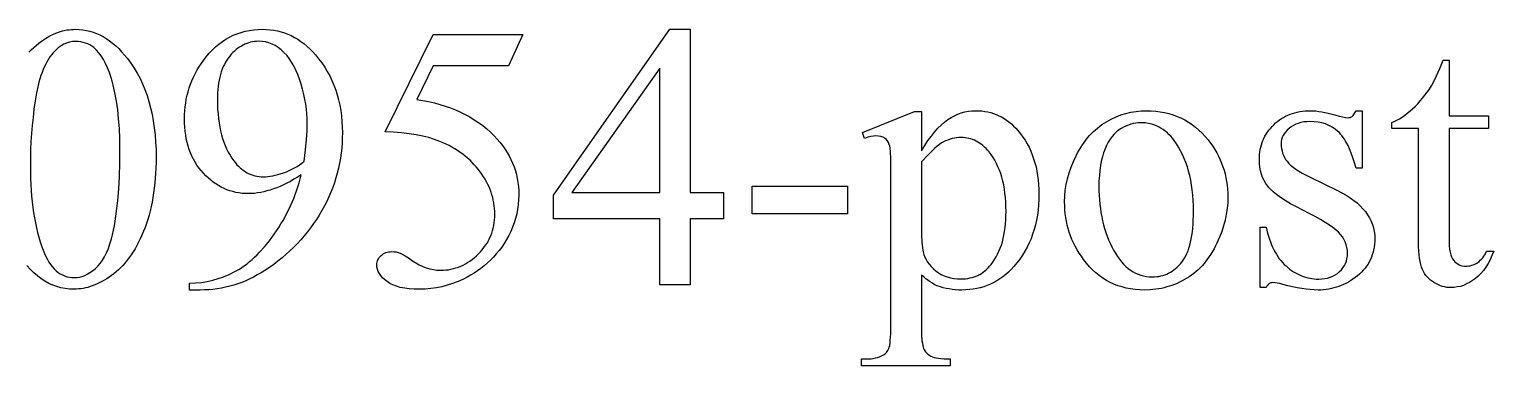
# Model space of a CAD drawing. Extents: x 9 to 960, y -397 to 558.
# Drawn here: x 549.7 to 666.7, y -397.3 to -370.4 of the extents above; entities that cross this region are included whole.
import ezdxf

# ---------------------------------------------------------------- set-up
doc = ezdxf.new("R2010")
doc.units = 0
doc.header["$MEASUREMENT"] = 0
doc.layers.add('TEXT', color=18, linetype='CONTINUOUS')

msp = doc.modelspace()

# ---------------------------------------------------------------- linework, layer by layer
at = {"layer": 'TEXT'}
msp.add_lwpolyline([(549.68, -372.25), (549.87, -372.06), (550.07, -371.87), (550.27, -371.7), (550.47, -371.53), (550.69, -371.37), (551.02, -371.15), (551.36, -370.95), (551.69, -370.79), (552.04, -370.65), (552.38, -370.55), (552.73, -370.47), (552.9, -370.45), (553.08, -370.43), (553.25, -370.42), (553.43, -370.41), (553.71, -370.42), (554, -370.45), (554.28, -370.5), (554.55, -370.56), (554.82, -370.64), (555.09, -370.74), (555.35, -370.86), (555.61, -371), (555.87, -371.16), (556.12, -371.33), (556.37, -371.52), (556.62, -371.73), (556.86, -371.96), (557.09, -372.21), (557.33, -372.48), (557.56, -372.76), (557.84, -373.13), (558.09, -373.52), (558.34, -373.92), (558.56, -374.34), (558.76, -374.78), (558.95, -375.23), (559.12, -375.7), (559.27, -376.18), (559.41, -376.68), (559.52, -377.2), (559.62, -377.73), (559.7, -378.28), (559.76, -378.84), (559.81, -379.43), (559.84, -380.02), (559.85, -380.64), (559.84, -381.07), (559.83, -381.49), (559.81, -381.9), (559.78, -382.31), (559.75, -382.71), (559.7, -383.1), (559.65, -383.48), (559.59, -383.85), (559.53, -384.22), (559.45, -384.58), (559.37, -384.93), (559.28, -385.27), (559.18, -385.6), (559.08, -385.93), (558.96, -386.24), (558.84, -386.55), (558.71, -386.85), (558.58, -387.14), (558.45, -387.42), (558.31, -387.68), (558.16, -387.94), (558.01, -388.19), (557.86, -388.42), (557.7, -388.65), (557.54, -388.87), (557.37, -389.07), (557.2, -389.27), (557.03, -389.45), (556.85, -389.62), (556.66, -389.79), (556.48, -389.94), (556.28, -390.08), (555.9, -390.34), (555.51, -390.56), (555.13, -390.75), (554.94, -390.83), (554.75, -390.91), (554.57, -390.97), (554.38, -391.03), (554.2, -391.07), (554.01, -391.11), (553.83, -391.14), (553.64, -391.16), (553.46, -391.18), (553.28, -391.18), (552.93, -391.17), (552.58, -391.13), (552.24, -391.06), (551.91, -390.97), (551.59, -390.85), (551.27, -390.71), (550.96, -390.54), (550.66, -390.34), (550.37, -390.11), (550.08, -389.86), (549.8, -389.59), (549.53, -389.28)], dxfattribs=at)
for points in [[(562.51, -391.24), (562.51, -390.69), (562.99, -390.67), (563.46, -390.63), (563.92, -390.56), (564.37, -390.46), (564.81, -390.33), (565.24, -390.18), (565.67, -390.01), (566.08, -389.8), (566.29, -389.69), (566.5, -389.57), (566.7, -389.43), (566.9, -389.29), (567.11, -389.14), (567.31, -388.97), (567.51, -388.8), (567.71, -388.62), (567.91, -388.42), (568.11, -388.22), (568.5, -387.78), (568.89, -387.3), (569.28, -386.79), (569.47, -386.52), (569.65, -386.24), (569.82, -385.96), (569.99, -385.68), (570.15, -385.4), (570.3, -385.11), (570.45, -384.82), (570.58, -384.53), (570.71, -384.23), (570.84, -383.93), (570.95, -383.62), (571.06, -383.32), (571.16, -383), (571.26, -382.69), (571.34, -382.37), (571.42, -382.05), (571.14, -382.23), (570.85, -382.4), (570.57, -382.56), (570.29, -382.7), (570.02, -382.84), (569.75, -382.96), (569.48, -383.07), (569.22, -383.17), (568.96, -383.26), (568.7, -383.33), (568.45, -383.4), (568.2, -383.45), (567.95, -383.49), (567.71, -383.52), (567.47, -383.54), (567.23, -383.54), (566.97, -383.54), (566.72, -383.52), (566.46, -383.48), (566.22, -383.44), (565.98, -383.38), (565.74, -383.31), (565.5, -383.23), (565.28, -383.13), (565.05, -383.03), (564.83, -382.9), (564.62, -382.77), (564.41, -382.62), (564.21, -382.47), (564.01, -382.29), (563.81, -382.11), (563.62, -381.91), (563.44, -381.7), (563.27, -381.49), (563.11, -381.26), (562.96, -381.03), (562.83, -380.79), (562.7, -380.54), (562.59, -380.28), (562.49, -380.01), (562.4, -379.74), (562.33, -379.46), (562.26, -379.17), (562.21, -378.87), (562.17, -378.56), (562.14, -378.24), (562.12, -377.92), (562.12, -377.58), (562.12, -377.26), (562.14, -376.94), (562.17, -376.62), (562.21, -376.31), (562.26, -376), (562.33, -375.69), (562.4, -375.4), (562.49, -375.1), (562.59, -374.81), (562.7, -374.53), (562.83, -374.24), (562.96, -373.97), (563.11, -373.7), (563.27, -373.43), (563.44, -373.17), (563.62, -372.91), (563.85, -372.61), (564.09, -372.32), (564.34, -372.06), (564.6, -371.82), (564.86, -371.59), (565.14, -371.39), (565.42, -371.2), (565.71, -371.04), (566.01, -370.89), (566.32, -370.77), (566.64, -370.66), (566.96, -370.57), (567.3, -370.5), (567.64, -370.45), (567.99, -370.42), (568.36, -370.41), (568.66, -370.42), (568.96, -370.45), (569.25, -370.49), (569.54, -370.54), (569.83, -370.61), (570.1, -370.7), (570.38, -370.8), (570.64, -370.92), (570.9, -371.06), (571.16, -371.21), (571.41, -371.38), (571.65, -371.56), (571.89, -371.76), (572.12, -371.97), (572.35, -372.2), (572.57, -372.45), (572.83, -372.77), (573.08, -373.1), (573.31, -373.44), (573.52, -373.78), (573.71, -374.14), (573.89, -374.51), (574.05, -374.88), (574.19, -375.27), (574.31, -375.66), (574.42, -376.06), (574.52, -376.48), (574.59, -376.9), (574.65, -377.33), (574.69, -377.77), (574.72, -378.22), (574.73, -378.67), (574.72, -379.09), (574.7, -379.5), (574.67, -379.91), (574.62, -380.31), (574.57, -380.71), (574.5, -381.11), (574.41, -381.5), (574.32, -381.9), (574.21, -382.28), (574.09, -382.67), (573.95, -383.04), (573.81, -383.42), (573.65, -383.79), (573.47, -384.16), (573.29, -384.53), (573.09, -384.89), (572.88, -385.25), (572.66, -385.6), (572.43, -385.94), (572.19, -386.27), (571.94, -386.6), (571.68, -386.92), (571.41, -387.23), (571.13, -387.53), (570.84, -387.82), (570.54, -388.11), (570.23, -388.39), (569.91, -388.66), (569.58, -388.93), (569.24, -389.19), (568.89, -389.44), (568.53, -389.68), (568.23, -389.87), (567.93, -390.04), (567.63, -390.21), (567.32, -390.36), (567.01, -390.5), (566.69, -390.63), (566.37, -390.75), (566.05, -390.85), (565.73, -390.94), (565.4, -391.02), (565.07, -391.09), (564.73, -391.14), (564.39, -391.19), (564.05, -391.22), (563.7, -391.23), (563.36, -391.24)], [(605.18, -383.45), (605.18, -385.55), (602.5, -385.55), (602.5, -390.83), (600.07, -390.83), (600.07, -385.55), (591.6, -385.55), (591.6, -383.66), (600.88, -370.41), (602.5, -370.41), (602.5, -383.45)], [(549.8, -381.31), (549.8, -381.82), (549.82, -382.32), (549.84, -382.81), (549.86, -383.28), (549.9, -383.75), (549.94, -384.2), (550, -384.64), (550.06, -385.06), (550.12, -385.48), (550.2, -385.88), (550.28, -386.27), (550.37, -386.65), (550.47, -387.02), (550.58, -387.38), (550.7, -387.72), (550.82, -388.05), (550.93, -388.32), (551.04, -388.57), (551.16, -388.8), (551.29, -389.02), (551.42, -389.21), (551.57, -389.39), (551.71, -389.56), (551.87, -389.7), (552.03, -389.83), (552.19, -389.94), (552.36, -390.04), (552.54, -390.11), (552.73, -390.18), (552.92, -390.22), (553.12, -390.24), (553.33, -390.25), (553.53, -390.24), (553.73, -390.21), (553.93, -390.15), (554.14, -390.07), (554.34, -389.97), (554.55, -389.85), (554.76, -389.7), (554.98, -389.54), (555.08, -389.44), (555.19, -389.34), (555.38, -389.12), (555.56, -388.86), (555.73, -388.58), (555.89, -388.27), (556.03, -387.92), (556.16, -387.55), (556.28, -387.14), (556.36, -386.82), (556.43, -386.47), (556.51, -386.12), (556.57, -385.74), (556.63, -385.35), (556.69, -384.95), (556.78, -384.08), (556.86, -383.16), (556.91, -382.17), (556.94, -381.11), (556.95, -379.99), (556.94, -379.15), (556.91, -378.35), (556.85, -377.58), (556.78, -376.85), (556.68, -376.15), (556.56, -375.49), (556.41, -374.87), (556.33, -374.57), (556.25, -374.28), (556.11, -373.87), (555.96, -373.49), (555.8, -373.15), (555.64, -372.83), (555.46, -372.54), (555.28, -372.29), (555.08, -372.07), (554.87, -371.87), (554.72, -371.76), (554.56, -371.66), (554.39, -371.58), (554.21, -371.51), (554.02, -371.46), (553.83, -371.42), (553.62, -371.4), (553.41, -371.39), (553.17, -371.4), (552.93, -371.44), (552.69, -371.51), (552.47, -371.61), (552.25, -371.74), (552.03, -371.89), (551.83, -372.08), (551.63, -372.29), (551.5, -372.45), (551.37, -372.62), (551.26, -372.8), (551.14, -372.99), (551.03, -373.19), (550.93, -373.4), (550.83, -373.63), (550.74, -373.86), (550.65, -374.11), (550.57, -374.37), (550.49, -374.63), (550.42, -374.91), (550.29, -375.5), (550.18, -376.14), (550.09, -376.79), (550.02, -377.45), (549.95, -378.1), (549.9, -378.74), (549.85, -379.39), (549.82, -380.03), (549.81, -380.68)], [(571.66, -380.96), (571.78, -380.05), (571.86, -379.23), (571.91, -378.52), (571.92, -378.19), (571.92, -377.89), (571.92, -377.53), (571.89, -377.16), (571.86, -376.79), (571.8, -376.4), (571.73, -376.01), (571.65, -375.62), (571.55, -375.21), (571.44, -374.8), (571.31, -374.4), (571.17, -374.02), (571.02, -373.67), (570.85, -373.34), (570.67, -373.03), (570.48, -372.75), (570.28, -372.49), (570.06, -372.26), (569.83, -372.05), (569.6, -371.87), (569.36, -371.72), (569.11, -371.59), (568.85, -371.5), (568.58, -371.43), (568.31, -371.39), (568.03, -371.37), (567.87, -371.38), (567.71, -371.39), (567.55, -371.41), (567.39, -371.45), (567.24, -371.49), (567.09, -371.54), (566.94, -371.6), (566.8, -371.67), (566.66, -371.75), (566.52, -371.83), (566.38, -371.93), (566.24, -372.04), (566.11, -372.15), (565.98, -372.28), (565.85, -372.41), (565.73, -372.55), (565.61, -372.71), (565.5, -372.87), (565.39, -373.04), (565.3, -373.22), (565.21, -373.4), (565.13, -373.6), (565.05, -373.81), (564.99, -374.02), (564.93, -374.24), (564.88, -374.48), (564.84, -374.72), (564.8, -374.97), (564.78, -375.23), (564.76, -375.5), (564.75, -375.78), (564.74, -376.06), (564.75, -376.45), (564.76, -376.82), (564.79, -377.18), (564.82, -377.53), (564.87, -377.88), (564.93, -378.21), (564.99, -378.53), (565.07, -378.84), (565.16, -379.14), (565.25, -379.42), (565.36, -379.7), (565.48, -379.97), (565.61, -380.22), (565.75, -380.47), (565.9, -380.71), (566.05, -380.93), (566.18, -381.08), (566.3, -381.23), (566.43, -381.36), (566.56, -381.49), (566.7, -381.6), (566.84, -381.7), (566.98, -381.8), (567.12, -381.88), (567.27, -381.96), (567.43, -382.02), (567.58, -382.08), (567.74, -382.12), (567.9, -382.15), (568.07, -382.18), (568.24, -382.19), (568.41, -382.2), (568.59, -382.19), (568.77, -382.18), (568.96, -382.15), (569.16, -382.12), (569.36, -382.07), (569.57, -382.02), (570.02, -381.87), (570.25, -381.79), (570.47, -381.7), (570.69, -381.59), (570.9, -381.48), (571.1, -381.37), (571.29, -381.24), (571.48, -381.1)], [(589.14, -370.83), (587.99, -373.33), (581.97, -373.33), (580.66, -376.02), (581.14, -376.1), (581.61, -376.19), (582.07, -376.3), (582.51, -376.42), (582.94, -376.55), (583.36, -376.7), (583.77, -376.86), (584.16, -377.03), (584.54, -377.22), (584.91, -377.42), (585.26, -377.64), (585.61, -377.87), (585.94, -378.11), (586.25, -378.37), (586.56, -378.64), (586.85, -378.92), (587.09, -379.18), (587.31, -379.44), (587.52, -379.7), (587.71, -379.97), (587.89, -380.25), (588.05, -380.53), (588.19, -380.82), (588.32, -381.11), (588.44, -381.41), (588.54, -381.71), (588.62, -382.02), (588.69, -382.33), (588.74, -382.65), (588.78, -382.98), (588.81, -383.31), (588.81, -383.64), (588.8, -384.04), (588.77, -384.42), (588.72, -384.8), (588.65, -385.16), (588.56, -385.53), (588.45, -385.88), (588.32, -386.23), (588.17, -386.57), (588.01, -386.89), (587.83, -387.21), (587.64, -387.52), (587.45, -387.81), (587.24, -388.09), (587.02, -388.35), (586.79, -388.61), (586.56, -388.85), (586.31, -389.08), (586.06, -389.3), (585.79, -389.51), (585.53, -389.7), (585.25, -389.89), (584.97, -390.06), (584.68, -390.22), (584.39, -390.37), (583.96, -390.56), (583.53, -390.73), (583.1, -390.86), (582.67, -390.98), (582.23, -391.07), (581.79, -391.13), (581.35, -391.17), (580.91, -391.18), (580.47, -391.17), (580.07, -391.14), (579.7, -391.1), (579.35, -391.03), (579.04, -390.94), (578.76, -390.84), (578.63, -390.78), (578.51, -390.71), (578.4, -390.64), (578.29, -390.57), (578.1, -390.41), (577.93, -390.26), (577.79, -390.09), (577.68, -389.93), (577.59, -389.76), (577.52, -389.58), (577.48, -389.4), (577.47, -389.22), (577.48, -389.12), (577.49, -389.02), (577.52, -388.92), (577.56, -388.83), (577.6, -388.74), (577.66, -388.65), (577.73, -388.57), (577.81, -388.49), (577.9, -388.42), (577.99, -388.35), (578.09, -388.3), (578.19, -388.25), (578.3, -388.22), (578.42, -388.19), (578.54, -388.18), (578.67, -388.17), (578.85, -388.18), (579.02, -388.2), (579.19, -388.24), (579.34, -388.29), (579.51, -388.37), (579.73, -388.5), (580, -388.68), (580.32, -388.9), (580.59, -389.08), (580.87, -389.23), (581.15, -389.36), (581.43, -389.47), (581.71, -389.55), (581.99, -389.61), (582.28, -389.65), (582.56, -389.66), (582.77, -389.66), (582.98, -389.64), (583.19, -389.62), (583.4, -389.58), (583.6, -389.53), (583.79, -389.48), (583.99, -389.41), (584.18, -389.34), (584.37, -389.25), (584.55, -389.15), (584.73, -389.05), (584.91, -388.93), (585.09, -388.8), (585.26, -388.66), (585.43, -388.52), (585.59, -388.36), (585.75, -388.19), (585.9, -388.02), (586.03, -387.85), (586.16, -387.67), (586.28, -387.49), (586.39, -387.3), (586.48, -387.11), (586.57, -386.91), (586.65, -386.71), (586.71, -386.5), (586.77, -386.29), (586.81, -386.08), (586.85, -385.86), (586.87, -385.64), (586.89, -385.41), (586.9, -385.18), (586.89, -384.95), (586.88, -384.73), (586.85, -384.51), (586.82, -384.29), (586.78, -384.07), (586.73, -383.85), (586.67, -383.64), (586.6, -383.43), (586.53, -383.21), (586.44, -383.01), (586.34, -382.8), (586.24, -382.59), (586.13, -382.39), (586, -382.19), (585.87, -381.99), (585.73, -381.79), (585.58, -381.6), (585.42, -381.41), (585.26, -381.23), (585.09, -381.05), (584.92, -380.88), (584.73, -380.72), (584.54, -380.56), (584.34, -380.4), (584.14, -380.25), (583.93, -380.11), (583.71, -379.97), (583.48, -379.84), (583.25, -379.71), (583.01, -379.59), (582.77, -379.48), (582.51, -379.37), (582.09, -379.21), (581.64, -379.07), (581.15, -378.95), (580.62, -378.84), (580.05, -378.76), (579.45, -378.69), (578.81, -378.64), (578.13, -378.6), (581.97, -370.83)], [(663.12, -372.88), (663.12, -377.32), (666.28, -377.32), (666.28, -378.35), (663.12, -378.35), (663.12, -387.11), (663.13, -387.43), (663.14, -387.71), (663.17, -387.97), (663.21, -388.21), (663.27, -388.42), (663.33, -388.6), (663.41, -388.75), (663.5, -388.88), (663.59, -388.99), (663.7, -389.08), (663.81, -389.16), (663.93, -389.22), (664.05, -389.27), (664.18, -389.31), (664.32, -389.33), (664.46, -389.34), (664.58, -389.33), (664.7, -389.32), (664.82, -389.3), (664.94, -389.26), (665.06, -389.22), (665.18, -389.17), (665.29, -389.11), (665.41, -389.04), (665.52, -388.96), (665.62, -388.87), (665.72, -388.77), (665.81, -388.66), (665.9, -388.55), (665.98, -388.42), (666.05, -388.29), (666.11, -388.14), (666.69, -388.14), (666.55, -388.49), (666.4, -388.82), (666.24, -389.13), (666.07, -389.41), (665.88, -389.67), (665.67, -389.91), (665.46, -390.13), (665.23, -390.32), (664.99, -390.49), (664.75, -390.64), (664.51, -390.76), (664.27, -390.87), (664.03, -390.95), (663.78, -391), (663.53, -391.04), (663.28, -391.05), (663.11, -391.04), (662.94, -391.03), (662.78, -391), (662.61, -390.95), (662.45, -390.9), (662.28, -390.84), (662.12, -390.76), (661.95, -390.67), (661.8, -390.57), (661.65, -390.46), (661.52, -390.34), (661.39, -390.22), (661.28, -390.08), (661.17, -389.93), (661.08, -389.77), (661, -389.6), (660.92, -389.41), (660.86, -389.2), (660.81, -388.96), (660.76, -388.71), (660.73, -388.42), (660.71, -388.12), (660.69, -387.79), (660.69, -387.44), (660.69, -378.35), (658.55, -378.35), (658.55, -377.86), (658.75, -377.77), (658.96, -377.67), (659.16, -377.56), (659.37, -377.43), (659.58, -377.28), (659.78, -377.12), (660, -376.95), (660.21, -376.76), (660.42, -376.57), (660.62, -376.36), (660.82, -376.14), (661.01, -375.92), (661.19, -375.68), (661.37, -375.44), (661.55, -375.19), (661.72, -374.93), (661.9, -374.59), (662.12, -374.14), (662.38, -373.56), (662.66, -372.88)], [(600.07, -383.45), (600.07, -373.53), (593.05, -383.45)], [(616.26, -378.66), (620.42, -376.98), (620.98, -376.98), (620.98, -380.13), (621.24, -379.7), (621.5, -379.31), (621.77, -378.95), (622.03, -378.62), (622.29, -378.32), (622.56, -378.06), (622.82, -377.83), (623.08, -377.63), (623.35, -377.47), (623.62, -377.32), (623.89, -377.2), (624.16, -377.1), (624.44, -377.02), (624.73, -376.96), (625.01, -376.93), (625.3, -376.92), (625.55, -376.93), (625.8, -376.94), (626.04, -376.98), (626.28, -377.02), (626.51, -377.07), (626.73, -377.14), (626.95, -377.22), (627.17, -377.32), (627.38, -377.42), (627.58, -377.54), (627.78, -377.67), (627.97, -377.82), (628.16, -377.97), (628.34, -378.14), (628.52, -378.32), (628.69, -378.51), (628.9, -378.76), (629.09, -379.02), (629.26, -379.28), (629.42, -379.56), (629.57, -379.84), (629.71, -380.14), (629.83, -380.44), (629.94, -380.75), (630.04, -381.08), (630.13, -381.41), (630.2, -381.75), (630.26, -382.1), (630.3, -382.45), (630.34, -382.82), (630.35, -383.2), (630.36, -383.59), (630.35, -384.02), (630.33, -384.44), (630.29, -384.85), (630.24, -385.26), (630.17, -385.65), (630.08, -386.04), (629.98, -386.41), (629.86, -386.78), (629.73, -387.14), (629.58, -387.48), (629.41, -387.82), (629.23, -388.15), (629.04, -388.47), (628.83, -388.78), (628.6, -389.08), (628.36, -389.37), (628.15, -389.59), (627.93, -389.81), (627.71, -390), (627.48, -390.19), (627.24, -390.36), (627, -390.51), (626.75, -390.65), (626.49, -390.77), (626.23, -390.88), (625.96, -390.98), (625.68, -391.06), (625.4, -391.12), (625.11, -391.17), (624.81, -391.21), (624.51, -391.23), (624.2, -391.24), (623.93, -391.24), (623.67, -391.22), (623.42, -391.2), (623.18, -391.16), (622.95, -391.12), (622.72, -391.07), (622.51, -391), (622.31, -390.93), (622.16, -390.87), (622, -390.79), (621.85, -390.7), (621.68, -390.6), (621.51, -390.48), (621.34, -390.35), (621.16, -390.2), (620.98, -390.05), (620.98, -394.16), (620.99, -394.79), (621.02, -395.29), (621.05, -395.5), (621.08, -395.67), (621.11, -395.81), (621.15, -395.92), (621.2, -396.02), (621.25, -396.1), (621.31, -396.18), (621.38, -396.26), (621.46, -396.33), (621.55, -396.4), (621.64, -396.46), (621.74, -396.52), (621.86, -396.57), (621.99, -396.62), (622.15, -396.66), (622.33, -396.69), (622.53, -396.71), (622.76, -396.73), (623.27, -396.74), (623.27, -397.29), (616.19, -397.29), (616.19, -396.74), (616.56, -396.74), (616.76, -396.74), (616.95, -396.73), (617.13, -396.71), (617.31, -396.67), (617.48, -396.63), (617.64, -396.57), (617.79, -396.51), (617.94, -396.43), (618.07, -396.34), (618.19, -396.22), (618.29, -396.08), (618.38, -395.91), (618.41, -395.8), (618.45, -395.66), (618.47, -395.48), (618.49, -395.27), (618.52, -394.74), (618.53, -394.07), (618.53, -381.3), (618.53, -380.7), (618.5, -380.23), (618.47, -379.87), (618.44, -379.74), (618.41, -379.63), (618.35, -379.47), (618.26, -379.32), (618.16, -379.2), (618.04, -379.1), (617.97, -379.06), (617.9, -379.02), (617.73, -378.97), (617.55, -378.94), (617.34, -378.92), (617.15, -378.94), (616.94, -378.98), (616.7, -379.04), (616.44, -379.13)], [(638.95, -376.92), (639.32, -376.93), (639.69, -376.96), (640.05, -377), (640.4, -377.06), (640.74, -377.15), (641.08, -377.25), (641.4, -377.37), (641.71, -377.5), (642.01, -377.66), (642.31, -377.83), (642.59, -378.02), (642.87, -378.23), (643.13, -378.46), (643.39, -378.7), (643.63, -378.97), (643.87, -379.25), (644.06, -379.5), (644.24, -379.76), (644.41, -380.02), (644.56, -380.28), (644.7, -380.55), (644.83, -380.83), (644.95, -381.1), (645.06, -381.39), (645.15, -381.68), (645.23, -381.97), (645.3, -382.27), (645.35, -382.57), (645.39, -382.87), (645.43, -383.19), (645.44, -383.5), (645.45, -383.82), (645.44, -384.28), (645.4, -384.73), (645.33, -385.19), (645.23, -385.65), (645.11, -386.11), (644.96, -386.57), (644.78, -387.03), (644.58, -387.49), (644.47, -387.72), (644.35, -387.94), (644.23, -388.16), (644.1, -388.37), (643.97, -388.57), (643.83, -388.76), (643.69, -388.95), (643.55, -389.12), (643.39, -389.3), (643.24, -389.46), (643.07, -389.62), (642.91, -389.77), (642.73, -389.91), (642.55, -390.05), (642.37, -390.18), (642.18, -390.3), (641.99, -390.41), (641.8, -390.52), (641.6, -390.62), (641.4, -390.71), (641.19, -390.79), (640.99, -390.87), (640.78, -390.94), (640.57, -391), (640.36, -391.06), (640.14, -391.11), (639.92, -391.15), (639.7, -391.18), (639.47, -391.21), (639.25, -391.23), (638.78, -391.24), (638.41, -391.23), (638.04, -391.2), (637.68, -391.15), (637.33, -391.09), (637, -391), (636.67, -390.9), (636.35, -390.77), (636.04, -390.63), (635.75, -390.47), (635.46, -390.29), (635.18, -390.09), (634.91, -389.87), (634.65, -389.63), (634.4, -389.38), (634.16, -389.1), (633.93, -388.81), (633.75, -388.55), (633.57, -388.29), (633.41, -388.02), (633.27, -387.75), (633.13, -387.48), (633, -387.2), (632.89, -386.92), (632.79, -386.63), (632.7, -386.34), (632.63, -386.05), (632.56, -385.75), (632.51, -385.45), (632.46, -385.14), (632.44, -384.84), (632.42, -384.52), (632.41, -384.21), (632.43, -383.74), (632.47, -383.28), (632.54, -382.81), (632.64, -382.35), (632.77, -381.89), (632.93, -381.43), (633.12, -380.97), (633.33, -380.51), (633.45, -380.28), (633.57, -380.07), (633.7, -379.86), (633.83, -379.65), (633.97, -379.46), (634.11, -379.27), (634.25, -379.09), (634.4, -378.91), (634.55, -378.75), (634.71, -378.59), (634.88, -378.44), (635.04, -378.3), (635.22, -378.16), (635.39, -378.03), (635.57, -377.91), (635.76, -377.8), (636.14, -377.59), (636.52, -377.41), (636.91, -377.26), (637.31, -377.14), (637.71, -377.04), (638.12, -376.97), (638.53, -376.93)], [(656.17, -376.92), (656.17, -381.52), (655.69, -381.52), (655.54, -381), (655.39, -380.52), (655.22, -380.09), (655.05, -379.7), (654.86, -379.35), (654.77, -379.19), (654.67, -379.05), (654.57, -378.91), (654.46, -378.79), (654.36, -378.67), (654.25, -378.57), (654.02, -378.39), (653.78, -378.23), (653.52, -378.09), (653.25, -377.98), (652.96, -377.9), (652.66, -377.84), (652.35, -377.8), (652.01, -377.79), (651.76, -377.8), (651.52, -377.82), (651.29, -377.87), (651.08, -377.93), (650.88, -378), (650.69, -378.1), (650.51, -378.21), (650.35, -378.33), (650.2, -378.47), (650.07, -378.62), (649.96, -378.76), (649.87, -378.91), (649.8, -379.06), (649.75, -379.22), (649.72, -379.38), (649.71, -379.54), (649.72, -379.75), (649.74, -379.94), (649.78, -380.13), (649.83, -380.31), (649.9, -380.48), (649.98, -380.65), (650.07, -380.81), (650.18, -380.96), (650.31, -381.11), (650.47, -381.27), (650.66, -381.42), (650.88, -381.58), (651.12, -381.75), (651.4, -381.91), (651.71, -382.08), (652.04, -382.24), (654.2, -383.29), (654.56, -383.48), (654.9, -383.67), (655.21, -383.87), (655.51, -384.08), (655.78, -384.29), (656.02, -384.52), (656.24, -384.75), (656.44, -384.98), (656.62, -385.23), (656.77, -385.48), (656.9, -385.74), (657, -386), (657.09, -386.28), (657.14, -386.56), (657.18, -386.85), (657.19, -387.14), (657.18, -387.37), (657.17, -387.59), (657.14, -387.81), (657.1, -388.02), (657.05, -388.22), (656.99, -388.42), (656.92, -388.62), (656.84, -388.81), (656.75, -388.99), (656.65, -389.17), (656.53, -389.34), (656.41, -389.5), (656.27, -389.66), (656.12, -389.82), (655.97, -389.97), (655.8, -390.11), (655.62, -390.25), (655.44, -390.38), (655.26, -390.5), (655.08, -390.61), (654.89, -390.71), (654.7, -390.8), (654.51, -390.88), (654.32, -390.96), (654.12, -391.02), (653.92, -391.08), (653.72, -391.13), (653.52, -391.17), (653.31, -391.2), (653.1, -391.22), (652.89, -391.24), (652.68, -391.24), (652.36, -391.23), (652.04, -391.21), (651.7, -391.18), (651.35, -391.13), (650.99, -391.07), (650.62, -390.99), (650.24, -390.9), (649.85, -390.8), (649.61, -390.73), (649.4, -390.69), (649.21, -390.66), (649.05, -390.65), (648.97, -390.66), (648.89, -390.67), (648.81, -390.7), (648.75, -390.75), (648.68, -390.8), (648.62, -390.87), (648.57, -390.94), (648.52, -391.03), (648.03, -391.03), (648.03, -386.21), (648.52, -386.21), (648.57, -386.47), (648.63, -386.71), (648.7, -386.95), (648.77, -387.18), (648.85, -387.4), (648.93, -387.62), (649.02, -387.82), (649.12, -388.02), (649.22, -388.21), (649.33, -388.39), (649.44, -388.57), (649.56, -388.74), (649.69, -388.89), (649.82, -389.05), (649.95, -389.19), (650.1, -389.32), (650.24, -389.45), (650.39, -389.57), (650.54, -389.68), (650.7, -389.78), (650.85, -389.88), (651.01, -389.96), (651.17, -390.04), (651.33, -390.11), (651.5, -390.17), (651.66, -390.22), (651.83, -390.27), (652, -390.3), (652.17, -390.33), (652.35, -390.35), (652.53, -390.37), (652.71, -390.37), (652.96, -390.36), (653.19, -390.33), (653.42, -390.29), (653.63, -390.22), (653.83, -390.14), (654.02, -390.03), (654.2, -389.91), (654.37, -389.77), (654.52, -389.62), (654.65, -389.46), (654.76, -389.29), (654.85, -389.11), (654.92, -388.93), (654.97, -388.74), (655, -388.54), (655.01, -388.33), (655, -388.09), (654.96, -387.85), (654.91, -387.62), (654.83, -387.4), (654.73, -387.19), (654.6, -386.99), (654.46, -386.8), (654.29, -386.62), (654.09, -386.44), (653.85, -386.25), (653.56, -386.05), (653.22, -385.84), (652.84, -385.61), (652.42, -385.38), (651.95, -385.13), (651.44, -384.87), (650.93, -384.61), (650.46, -384.35), (650.04, -384.1), (649.67, -383.86), (649.34, -383.62), (649.06, -383.39), (648.82, -383.17), (648.72, -383.06), (648.64, -382.95), (648.48, -382.73), (648.35, -382.5), (648.23, -382.26), (648.14, -382), (648.07, -381.73), (648.01, -381.44), (647.98, -381.14), (647.97, -380.83), (647.98, -380.62), (647.99, -380.42), (648.01, -380.22), (648.04, -380.03), (648.08, -379.84), (648.13, -379.65), (648.19, -379.47), (648.26, -379.3), (648.33, -379.13), (648.42, -378.96), (648.51, -378.79), (648.61, -378.63), (648.73, -378.48), (648.85, -378.33), (648.98, -378.18), (649.12, -378.04), (649.26, -377.9), (649.41, -377.78), (649.57, -377.66), (649.73, -377.55), (649.89, -377.45), (650.07, -377.36), (650.24, -377.27), (650.43, -377.2), (650.61, -377.13), (650.81, -377.08), (651, -377.03), (651.21, -376.99), (651.42, -376.96), (651.63, -376.94), (651.85, -376.92), (652.07, -376.92), (652.28, -376.92), (652.49, -376.94), (652.72, -376.97), (652.95, -377), (653.2, -377.05), (653.46, -377.11), (654, -377.26), (654.35, -377.36), (654.63, -377.42), (654.85, -377.47), (655.01, -377.48), (655.12, -377.47), (655.22, -377.45), (655.3, -377.42), (655.38, -377.38), (655.45, -377.31), (655.52, -377.21), (655.6, -377.08), (655.69, -376.92)], [(638.49, -377.88), (638.29, -377.88), (638.1, -377.91), (637.9, -377.94), (637.7, -377.99), (637.51, -378.06), (637.31, -378.14), (637.11, -378.23), (636.92, -378.34), (636.72, -378.47), (636.54, -378.62), (636.37, -378.79), (636.2, -378.98), (636.05, -379.2), (635.9, -379.43), (635.77, -379.69), (635.64, -379.97), (635.53, -380.27), (635.43, -380.6), (635.34, -380.94), (635.28, -381.3), (635.22, -381.69), (635.19, -382.09), (635.16, -382.52), (635.15, -382.97), (635.16, -383.33), (635.17, -383.69), (635.2, -384.04), (635.23, -384.39), (635.27, -384.73), (635.32, -385.06), (635.38, -385.39), (635.45, -385.71), (635.53, -386.03), (635.61, -386.34), (635.71, -386.64), (635.81, -386.93), (635.93, -387.22), (636.05, -387.51), (636.19, -387.78), (636.33, -388.05), (636.48, -388.31), (636.63, -388.56), (636.79, -388.78), (636.96, -388.99), (637.13, -389.18), (637.31, -389.36), (637.5, -389.52), (637.69, -389.66), (637.88, -389.78), (638.08, -389.89), (638.29, -389.98), (638.51, -390.06), (638.72, -390.12), (638.95, -390.16), (639.18, -390.19), (639.42, -390.19), (639.59, -390.19), (639.77, -390.17), (639.94, -390.15), (640.1, -390.12), (640.26, -390.08), (640.42, -390.03), (640.57, -389.97), (640.72, -389.9), (640.87, -389.82), (641.01, -389.73), (641.15, -389.64), (641.28, -389.53), (641.41, -389.41), (641.54, -389.29), (641.66, -389.16), (641.78, -389.01), (641.89, -388.86), (642, -388.69), (642.09, -388.51), (642.18, -388.32), (642.27, -388.11), (642.34, -387.89), (642.41, -387.66), (642.47, -387.41), (642.53, -387.15), (642.58, -386.88), (642.62, -386.59), (642.65, -386.29), (642.67, -385.98), (642.69, -385.65), (642.7, -385.31), (642.71, -384.96), (642.7, -384.51), (642.68, -384.08), (642.65, -383.66), (642.61, -383.25), (642.56, -382.86), (642.49, -382.47), (642.41, -382.1), (642.32, -381.74), (642.22, -381.39), (642.1, -381.06), (641.97, -380.73), (641.84, -380.42), (641.68, -380.12), (641.52, -379.83), (641.35, -379.56), (641.16, -379.29), (641.02, -379.12), (640.89, -378.96), (640.74, -378.81), (640.6, -378.67), (640.45, -378.55), (640.29, -378.43), (640.13, -378.33), (639.97, -378.23), (639.8, -378.15), (639.62, -378.08), (639.45, -378.02), (639.26, -377.97), (639.08, -377.93), (638.88, -377.9), (638.69, -377.88)], [(620.98, -381), (620.98, -386.05), (620.99, -386.8), (621.01, -387.41), (621.06, -387.87), (621.08, -388.06), (621.11, -388.2), (621.17, -388.41), (621.25, -388.62), (621.35, -388.81), (621.47, -389.01), (621.61, -389.19), (621.76, -389.37), (621.93, -389.54), (622.12, -389.71), (622.33, -389.86), (622.55, -389.99), (622.79, -390.1), (623.03, -390.19), (623.29, -390.26), (623.57, -390.32), (623.85, -390.35), (624.15, -390.36), (624.33, -390.35), (624.51, -390.34), (624.69, -390.32), (624.85, -390.28), (625.02, -390.24), (625.18, -390.19), (625.34, -390.14), (625.49, -390.07), (625.63, -389.99), (625.78, -389.91), (625.92, -389.81), (626.05, -389.71), (626.18, -389.6), (626.3, -389.47), (626.42, -389.34), (626.54, -389.21), (626.69, -389.01), (626.82, -388.81), (626.95, -388.6), (627.06, -388.38), (627.17, -388.15), (627.27, -387.9), (627.36, -387.65), (627.44, -387.39), (627.51, -387.13), (627.57, -386.85), (627.62, -386.56), (627.66, -386.26), (627.69, -385.95), (627.72, -385.64), (627.73, -385.31), (627.74, -384.97), (627.73, -384.59), (627.71, -384.22), (627.69, -383.86), (627.65, -383.51), (627.6, -383.18), (627.55, -382.85), (627.48, -382.54), (627.4, -382.23), (627.31, -381.94), (627.21, -381.66), (627.09, -381.39), (626.97, -381.13), (626.84, -380.88), (626.7, -380.65), (626.54, -380.42), (626.38, -380.21), (626.26, -380.07), (626.14, -379.94), (626.01, -379.82), (625.88, -379.7), (625.75, -379.6), (625.62, -379.51), (625.49, -379.42), (625.35, -379.35), (625.21, -379.28), (625.06, -379.22), (624.91, -379.17), (624.76, -379.13), (624.61, -379.1), (624.46, -379.08), (624.3, -379.06), (624.14, -379.06), (623.96, -379.06), (623.78, -379.08), (623.61, -379.11), (623.43, -379.15), (623.26, -379.2), (623.08, -379.26), (622.91, -379.33), (622.74, -379.41), (622.59, -379.49), (622.43, -379.61), (622.24, -379.76), (622.03, -379.94), (621.8, -380.16), (621.55, -380.41)], [(607.46, -382.94), (615.08, -382.94), (615.08, -385.16), (607.46, -385.16)]]:
    msp.add_lwpolyline(points, close=True, dxfattribs=at)

doc.saveas('drawing.dxf')
